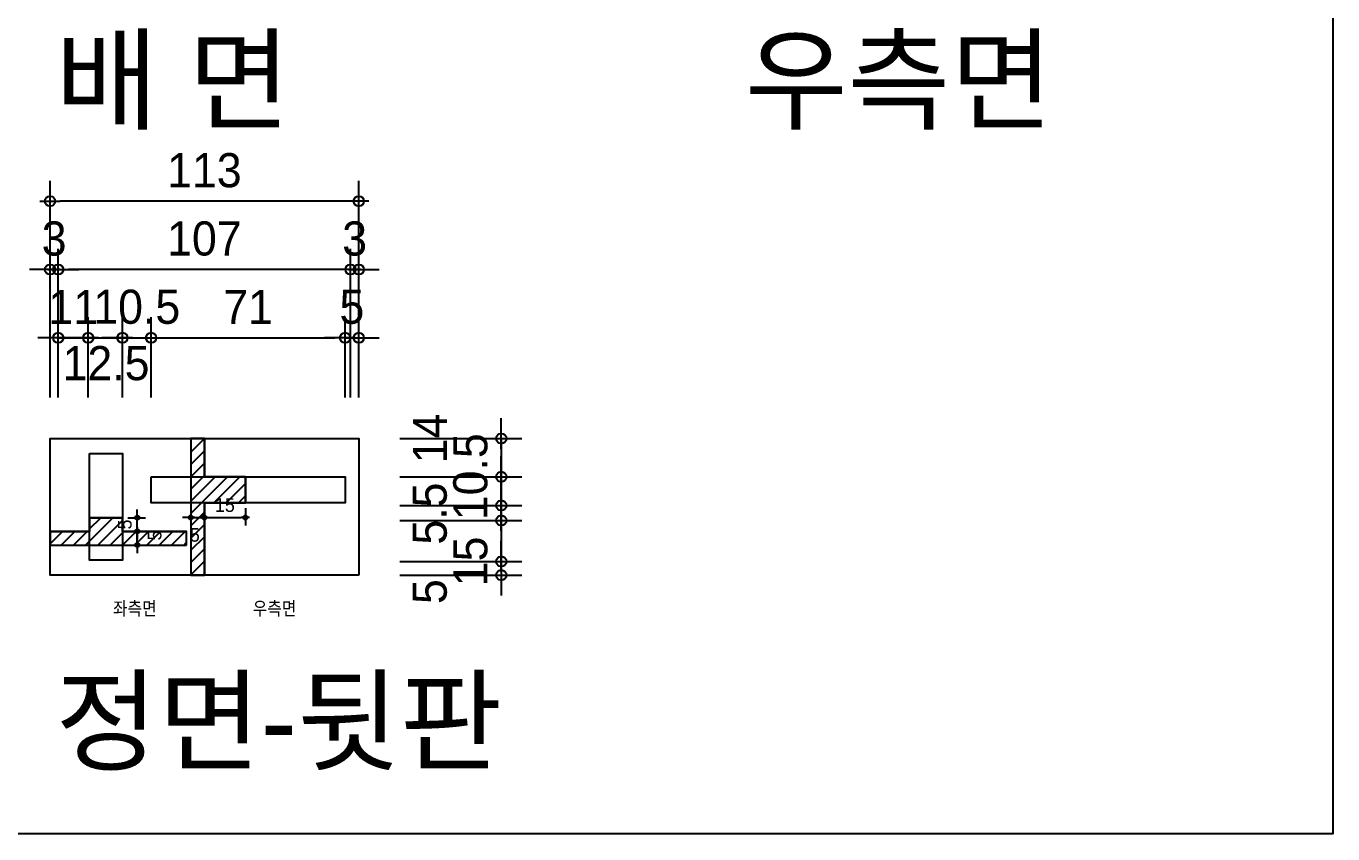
# Model space of a CAD drawing. Header units: millimetres. Extents: x -32584 to -4664, y -30774 to -7942.
# Drawn here: x -5142.5 to -4664.2, y -16986.8 to -16691.1 of the extents above; entities that cross this region are included whole.
import ezdxf
from ezdxf.enums import TextEntityAlignment as Align

# ---------------------------------------------------------------- set-up
doc = ezdxf.new("R2010")
doc.units = ezdxf.units.MM
doc.layers.get('Defpoints').update_dxf_attribs({"color": 144})
for name, color, linetype in [('AA-LAND', 5, 'Continuous'), ('AA-WAXM-BRCK', 3, 'Continuous'), ('CONC-ER', 2, 'Continuous'), ('DIM-ER', 221, 'Continuous'), ('ELEV-ER', 4, 'Continuous'), ('TEXT-ER', 3, 'Continuous')]:
    doc.layers.add(name, color=color, linetype=linetype)
doc.styles.add('ER', font='Dotum.ttf')
doc.dimstyles.new('50 SDIM', dxfattribs={"dimscale": 50, "dimtxt": 2.5, "dimasz": 0.75, "dimexe": 1.5, "dimexo": 1, "dimgap": 1, "dimtad": 1, "dimdec": 1, "dimdsep": 46, "dimlunit": 6, "dimtxsty": 'ER', "dimblk": 'DOT-ER', "dimcen": 1, "dimdle": 3.6, "dimclrd": 256, "dimclre": 256, "dimclrt": 220, "dimadec": 0, "dimazin": 0, "dimtfac": 1, "dimtdec": 1, "dimtix": 1, "dimtmove": 2, "dimatfit": 3, "dimldrblk": 'DOT', "dimfxl": 0, "dimtolj": 1, "dimtzin": 0, "dimlwd": -1, "dimlwe": -1, "dimarcsym": 0})

# ---------------------------------------------------------------- blocks, each defined once
blk = doc.blocks.new('DOT-ER')
at = {"layer": 'DIM-ER'}
blk.add_line((1, 0), (-1, 0), dxfattribs=at)
at = {"layer": 'DIM-ER', "color": 2}
blk.add_circle((0, 0), 0.5, dxfattribs=at)
blk = doc.blocks.new('*D359')
at = {"layer": 'Defpoints', "color": 0, "transparency": 16777216}
for p in [(-5133.77, -16755.2), (-5133.77, -16832.08), (-5020.77, -16832.08)]:
    blk.add_point(p, dxfattribs=at)
at = {"layer": 'DIM-ER', "transparency": 16777216}
for p, q in [((-5133.77, -16827.08), (-5133.77, -16747.7)), ((-5020.77, -16827.08), (-5020.77, -16747.7)), ((-5024.52, -16755.2), (-5130.02, -16755.2))]:
    blk.add_line(p, q, dxfattribs=at)
at = {"layer": 'DIM-ER', "transparency": 16777216, "xscale": 3.75, "yscale": 3.75, "zscale": 3.75, "rotation": 180}
blk.add_blockref('DOT-ER', (-5133.77, -16755.2), dxfattribs=at)
at = {"layer": 'DIM-ER', "transparency": 16777216, "xscale": 3.75, "yscale": 3.75, "zscale": 3.75}
blk.add_blockref('DOT-ER', (-5020.77, -16755.2), dxfattribs=at)
at = {"layer": 'DIM-ER', "color": 220, "transparency": 16777216, "insert": (-5077.27, -16743.94), "char_height": 12.5, "attachment_point": 5, "style": 'ER'}
blk.add_mtext('\\A1;113', dxfattribs=at)
blk = doc.blocks.new('_Dot')
at = {"color": 0, "linetype": 'ByBlock', "lineweight": -2}
blk.add_line((-0.5, 0), (-1, 0), dxfattribs=at)
at = {"color": 0, "linetype": 'ByBlock', "const_width": 0.5}
blk.add_lwpolyline([(-0.25, 0, 1), (0.25, 0, 1)], format="xyb", close=True, dxfattribs=at)
blk = doc.blocks.new('*D360')
at = {"layer": 'Defpoints', "color": 0, "transparency": 16777216}
for p in [(-5023.77, -16780.2), (-5023.77, -16832.08), (-5020.77, -16832.08)]:
    blk.add_point(p, dxfattribs=at)
at = {"layer": 'DIM-ER', "transparency": 16777216}
for p, q in [((-5023.77, -16827.08), (-5023.77, -16772.7)), ((-5020.77, -16827.08), (-5020.77, -16772.7)), ((-5027.52, -16780.2), (-5031.27, -16780.2)), ((-5020.77, -16780.2), (-5023.77, -16780.2)), ((-5017.02, -16780.2), (-5013.27, -16780.2))]:
    blk.add_line(p, q, dxfattribs=at)
at = {"layer": 'DIM-ER', "transparency": 16777216, "xscale": 3.75, "yscale": 3.75, "zscale": 3.75}
blk.add_blockref('DOT-ER', (-5023.77, -16780.2), dxfattribs=at)
at = {"layer": 'DIM-ER', "transparency": 16777216, "xscale": 3.75, "yscale": 3.75, "zscale": 3.75, "rotation": 180}
blk.add_blockref('DOT-ER', (-5020.77, -16780.2), dxfattribs=at)
at = {"layer": 'DIM-ER', "color": 220, "transparency": 16777216, "insert": (-5022.27, -16768.94), "char_height": 12.5, "attachment_point": 5, "style": 'ER'}
blk.add_mtext('\\A1;3', dxfattribs=at)
blk = doc.blocks.new('*D361')
at = {"layer": 'Defpoints', "color": 0, "transparency": 16777216}
for p in [(-5133.77, -16780.2), (-5133.77, -16832.08), (-5130.77, -16832.08)]:
    blk.add_point(p, dxfattribs=at)
at = {"layer": 'DIM-ER', "transparency": 16777216}
for p, q in [((-5133.77, -16827.08), (-5133.77, -16772.7)), ((-5130.77, -16827.08), (-5130.77, -16772.7)), ((-5137.52, -16780.2), (-5141.27, -16780.2)), ((-5130.77, -16780.2), (-5133.77, -16780.2)), ((-5127.02, -16780.2), (-5123.27, -16780.2))]:
    blk.add_line(p, q, dxfattribs=at)
at = {"layer": 'DIM-ER', "transparency": 16777216, "xscale": 3.75, "yscale": 3.75, "zscale": 3.75}
blk.add_blockref('DOT-ER', (-5133.77, -16780.2), dxfattribs=at)
at = {"layer": 'DIM-ER', "transparency": 16777216, "xscale": 3.75, "yscale": 3.75, "zscale": 3.75, "rotation": 180}
blk.add_blockref('DOT-ER', (-5130.77, -16780.2), dxfattribs=at)
at = {"layer": 'DIM-ER', "color": 220, "transparency": 16777216, "insert": (-5132.27, -16768.94), "char_height": 12.5, "attachment_point": 5, "style": 'ER'}
blk.add_mtext('\\A1;3', dxfattribs=at)
blk = doc.blocks.new('*D362')
at = {"layer": 'Defpoints', "color": 0, "transparency": 16777216}
for p in [(-5130.77, -16780.2), (-5130.77, -16832.08), (-5023.77, -16832.08)]:
    blk.add_point(p, dxfattribs=at)
at = {"layer": 'DIM-ER', "transparency": 16777216}
for p, q in [((-5130.77, -16827.08), (-5130.77, -16772.7)), ((-5023.77, -16827.08), (-5023.77, -16772.7)), ((-5027.52, -16780.2), (-5127.02, -16780.2))]:
    blk.add_line(p, q, dxfattribs=at)
at = {"layer": 'DIM-ER', "transparency": 16777216, "xscale": 3.75, "yscale": 3.75, "zscale": 3.75, "rotation": 180}
blk.add_blockref('DOT-ER', (-5130.77, -16780.2), dxfattribs=at)
at = {"layer": 'DIM-ER', "transparency": 16777216, "xscale": 3.75, "yscale": 3.75, "zscale": 3.75}
blk.add_blockref('DOT-ER', (-5023.77, -16780.2), dxfattribs=at)
at = {"layer": 'DIM-ER', "color": 220, "transparency": 16777216, "insert": (-5077.27, -16768.94), "char_height": 12.5, "attachment_point": 5, "style": 'ER'}
blk.add_mtext('\\A1;107', dxfattribs=at)
blk = doc.blocks.new('*D363')
at = {"layer": 'Defpoints', "color": 0, "transparency": 16777216}
for p in [(-5119.77, -16805.2), (-5130.77, -16832.08), (-5119.77, -16832.08)]:
    blk.add_point(p, dxfattribs=at)
at = {"layer": 'DIM-ER', "transparency": 16777216}
for p, q in [((-5130.77, -16827.08), (-5130.77, -16797.7)), ((-5119.77, -16827.08), (-5119.77, -16797.7)), ((-5134.52, -16805.2), (-5138.27, -16805.2)), ((-5130.77, -16805.2), (-5119.77, -16805.2)), ((-5116.02, -16805.2), (-5112.27, -16805.2))]:
    blk.add_line(p, q, dxfattribs=at)
at = {"layer": 'DIM-ER', "transparency": 16777216, "xscale": 3.75, "yscale": 3.75, "zscale": 3.75}
blk.add_blockref('DOT-ER', (-5130.77, -16805.2), dxfattribs=at)
at = {"layer": 'DIM-ER', "transparency": 16777216, "xscale": 3.75, "yscale": 3.75, "zscale": 3.75, "rotation": 180}
blk.add_blockref('DOT-ER', (-5119.77, -16805.2), dxfattribs=at)
at = {"layer": 'DIM-ER', "color": 220, "transparency": 16777216, "insert": (-5125.27, -16793.95), "char_height": 12.5, "attachment_point": 5, "style": 'ER'}
blk.add_mtext('\\A1;11', dxfattribs=at)
blk = doc.blocks.new('*D364')
at = {"layer": 'Defpoints', "color": 0, "transparency": 16777216}
for p in [(-5107.27, -16805.2), (-5119.77, -16832.08), (-5107.27, -16832.08)]:
    blk.add_point(p, dxfattribs=at)
at = {"layer": 'DIM-ER', "transparency": 16777216}
for p, q in [((-5119.77, -16827.08), (-5119.77, -16797.7)), ((-5107.27, -16827.08), (-5107.27, -16797.7)), ((-5123.52, -16805.2), (-5127.27, -16805.2)), ((-5119.77, -16805.2), (-5107.27, -16805.2)), ((-5103.52, -16805.2), (-5099.77, -16805.2))]:
    blk.add_line(p, q, dxfattribs=at)
at = {"layer": 'DIM-ER', "transparency": 16777216, "xscale": 3.75, "yscale": 3.75, "zscale": 3.75}
blk.add_blockref('DOT-ER', (-5119.77, -16805.2), dxfattribs=at)
at = {"layer": 'DIM-ER', "transparency": 16777216, "xscale": 3.75, "yscale": 3.75, "zscale": 3.75, "rotation": 180}
blk.add_blockref('DOT-ER', (-5107.27, -16805.2), dxfattribs=at)
at = {"layer": 'DIM-ER', "color": 220, "transparency": 16777216, "insert": (-5113.27, -16814.57), "char_height": 12.5, "attachment_point": 5, "style": 'ER'}
blk.add_mtext('\\A1;12.5', dxfattribs=at)
blk = doc.blocks.new('*D366')
at = {"layer": 'Defpoints', "color": 0, "transparency": 16777216}
for p in [(-5010.77, -16887.08), (-5010.77, -16892.08), (-4968.58, -16892.08)]:
    blk.add_point(p, dxfattribs=at)
at = {"layer": 'DIM-ER', "transparency": 16777216}
for p, q in [((-4968.58, -16883.33), (-4968.58, -16879.58)), ((-5005.77, -16887.08), (-4961.08, -16887.08)), ((-4968.58, -16887.08), (-4968.58, -16892.08)), ((-5005.77, -16892.08), (-4961.08, -16892.08)), ((-4968.58, -16895.83), (-4968.58, -16899.58))]:
    blk.add_line(p, q, dxfattribs=at)
at = {"layer": 'DIM-ER', "transparency": 16777216, "xscale": 3.75, "yscale": 3.75, "zscale": 3.75}
for p, rotation in [((-4968.58, -16887.08), 270), ((-4968.58, -16892.08), 90)]:
    blk.add_blockref('DOT-ER', p, dxfattribs=dict(at, rotation=rotation))
at = {"layer": 'DIM-ER', "color": 220, "transparency": 16777216, "insert": (-4994.71, -16898.14), "char_height": 12.5, "attachment_point": 5, "rotation": 90, "style": 'ER'}
blk.add_mtext('\\A1;5', dxfattribs=at)
blk = doc.blocks.new('*D367')
at = {"layer": 'Defpoints', "color": 0, "transparency": 16777216}
for p in [(-5010.77, -16842.08), (-5010.77, -16856.08), (-4968.58, -16856.08)]:
    blk.add_point(p, dxfattribs=at)
at = {"layer": 'DIM-ER', "transparency": 16777216}
for p, q in [((-4968.58, -16838.33), (-4968.58, -16834.58)), ((-5005.77, -16842.08), (-4961.08, -16842.08)), ((-4968.58, -16842.08), (-4968.58, -16856.08)), ((-5005.77, -16856.08), (-4961.08, -16856.08)), ((-4968.58, -16859.83), (-4968.58, -16863.58))]:
    blk.add_line(p, q, dxfattribs=at)
at = {"layer": 'DIM-ER', "transparency": 16777216, "xscale": 3.75, "yscale": 3.75, "zscale": 3.75}
for p, rotation in [((-4968.58, -16842.08), 270), ((-4968.58, -16856.08), 90)]:
    blk.add_blockref('DOT-ER', p, dxfattribs=dict(at, rotation=rotation))
at = {"layer": 'DIM-ER', "color": 220, "transparency": 16777216, "insert": (-4994.71, -16842.08), "char_height": 12.5, "attachment_point": 5, "rotation": 90, "style": 'ER'}
blk.add_mtext('\\A1;14', dxfattribs=at)
blk = doc.blocks.new('*D368')
at = {"layer": 'Defpoints', "color": 0, "transparency": 16777216}
for p in [(-5010.77, -16866.58), (-5010.77, -16872.08), (-4968.58, -16872.08)]:
    blk.add_point(p, dxfattribs=at)
at = {"layer": 'DIM-ER', "transparency": 16777216}
for p, q in [((-4968.58, -16862.83), (-4968.58, -16859.08)), ((-5005.77, -16866.58), (-4961.08, -16866.58)), ((-4968.58, -16866.58), (-4968.58, -16872.08)), ((-5005.77, -16872.08), (-4961.08, -16872.08)), ((-4968.58, -16875.83), (-4968.58, -16879.58))]:
    blk.add_line(p, q, dxfattribs=at)
at = {"layer": 'DIM-ER', "transparency": 16777216, "xscale": 3.75, "yscale": 3.75, "zscale": 3.75}
for p, rotation in [((-4968.58, -16866.58), 270), ((-4968.58, -16872.08), 90)]:
    blk.add_blockref('DOT-ER', p, dxfattribs=dict(at, rotation=rotation))
at = {"layer": 'DIM-ER', "color": 220, "transparency": 16777216, "insert": (-4994.71, -16869.58), "char_height": 12.5, "attachment_point": 5, "rotation": 90, "style": 'ER'}
blk.add_mtext('\\A1;5.5', dxfattribs=at)
blk = doc.blocks.new('*D369')
at = {"layer": 'Defpoints', "color": 0, "transparency": 16777216}
for p in [(-5010.77, -16872.08), (-5010.77, -16887.08), (-4968.58, -16887.08)]:
    blk.add_point(p, dxfattribs=at)
at = {"layer": 'DIM-ER', "transparency": 16777216}
for p, q in [((-4968.58, -16868.33), (-4968.58, -16864.58)), ((-5005.77, -16872.08), (-4961.08, -16872.08)), ((-4968.58, -16872.08), (-4968.58, -16887.08)), ((-5005.77, -16887.08), (-4961.08, -16887.08)), ((-4968.58, -16890.83), (-4968.58, -16894.58))]:
    blk.add_line(p, q, dxfattribs=at)
at = {"layer": 'DIM-ER', "transparency": 16777216, "xscale": 3.75, "yscale": 3.75, "zscale": 3.75}
for p, rotation in [((-4968.58, -16872.08), 270), ((-4968.58, -16887.08), 90)]:
    blk.add_blockref('DOT-ER', p, dxfattribs=dict(at, rotation=rotation))
at = {"layer": 'DIM-ER', "color": 220, "transparency": 16777216, "insert": (-4979.84, -16887.08), "char_height": 12.5, "attachment_point": 5, "rotation": 90, "style": 'ER'}
blk.add_mtext('\\A1;15', dxfattribs=at)
blk = doc.blocks.new('*D370')
at = {"layer": 'Defpoints', "color": 0, "transparency": 16777216}
for p in [(-5010.77, -16856.08), (-5010.77, -16866.58), (-4968.58, -16866.58)]:
    blk.add_point(p, dxfattribs=at)
at = {"layer": 'DIM-ER', "transparency": 16777216}
for p, q in [((-4968.58, -16852.33), (-4968.58, -16848.58)), ((-5005.77, -16856.08), (-4961.08, -16856.08)), ((-4968.58, -16856.08), (-4968.58, -16866.58)), ((-5005.77, -16866.58), (-4961.08, -16866.58)), ((-4968.58, -16870.33), (-4968.58, -16874.08))]:
    blk.add_line(p, q, dxfattribs=at)
at = {"layer": 'DIM-ER', "transparency": 16777216, "xscale": 3.75, "yscale": 3.75, "zscale": 3.75}
for p, rotation in [((-4968.58, -16856.08), 270), ((-4968.58, -16866.58), 90)]:
    blk.add_blockref('DOT-ER', p, dxfattribs=dict(at, rotation=rotation))
at = {"layer": 'DIM-ER', "color": 220, "transparency": 16777216, "insert": (-4979.84, -16856.08), "char_height": 12.5, "attachment_point": 5, "rotation": 90, "style": 'ER'}
blk.add_mtext('\\A1;10.5', dxfattribs=at)
blk = doc.blocks.new('*D423')
at = {"layer": 'Defpoints', "color": 0, "transparency": 16777216}
for p in [(-5096.77, -16805.2), (-5107.27, -16832.08), (-5096.77, -16832.08)]:
    blk.add_point(p, dxfattribs=at)
at = {"layer": 'DIM-ER', "transparency": 16777216}
for p, q in [((-5107.27, -16827.08), (-5107.27, -16797.7)), ((-5096.77, -16827.08), (-5096.77, -16797.7)), ((-5111.02, -16805.2), (-5114.77, -16805.2)), ((-5107.27, -16805.2), (-5096.77, -16805.2)), ((-5093.02, -16805.2), (-5089.27, -16805.2))]:
    blk.add_line(p, q, dxfattribs=at)
at = {"layer": 'DIM-ER', "transparency": 16777216, "xscale": 3.75, "yscale": 3.75, "zscale": 3.75}
blk.add_blockref('DOT-ER', (-5107.27, -16805.2), dxfattribs=at)
at = {"layer": 'DIM-ER', "transparency": 16777216, "xscale": 3.75, "yscale": 3.75, "zscale": 3.75, "rotation": 180}
blk.add_blockref('DOT-ER', (-5096.77, -16805.2), dxfattribs=at)
at = {"layer": 'DIM-ER', "color": 220, "transparency": 16777216, "insert": (-5102.02, -16793.94), "char_height": 12.5, "attachment_point": 5, "style": 'ER'}
blk.add_mtext('\\A1;10.5', dxfattribs=at)
blk = doc.blocks.new('*D424')
at = {"layer": 'Defpoints', "color": 0, "transparency": 16777216}
for p in [(-5025.77, -16805.2), (-5096.77, -16832.08), (-5025.77, -16832.08)]:
    blk.add_point(p, dxfattribs=at)
at = {"layer": 'DIM-ER', "transparency": 16777216}
for p, q in [((-5096.77, -16827.08), (-5096.77, -16797.7)), ((-5025.77, -16827.08), (-5025.77, -16797.7)), ((-5093.02, -16805.2), (-5029.52, -16805.2))]:
    blk.add_line(p, q, dxfattribs=at)
at = {"layer": 'DIM-ER', "transparency": 16777216, "xscale": 3.75, "yscale": 3.75, "zscale": 3.75, "rotation": 180}
blk.add_blockref('DOT-ER', (-5096.77, -16805.2), dxfattribs=at)
at = {"layer": 'DIM-ER', "transparency": 16777216, "xscale": 3.75, "yscale": 3.75, "zscale": 3.75}
blk.add_blockref('DOT-ER', (-5025.77, -16805.2), dxfattribs=at)
at = {"layer": 'DIM-ER', "color": 220, "transparency": 16777216, "insert": (-5061.27, -16793.95), "char_height": 12.5, "attachment_point": 5, "style": 'ER'}
blk.add_mtext('\\A1;71', dxfattribs=at)
blk = doc.blocks.new('*D425')
at = {"layer": 'Defpoints', "color": 0, "transparency": 16777216}
for p in [(-5020.77, -16805.2), (-5025.77, -16832.08), (-5020.77, -16832.08)]:
    blk.add_point(p, dxfattribs=at)
at = {"layer": 'DIM-ER', "transparency": 16777216}
for p, q in [((-5025.77, -16827.08), (-5025.77, -16797.7)), ((-5020.77, -16827.08), (-5020.77, -16797.7)), ((-5029.52, -16805.2), (-5033.27, -16805.2)), ((-5025.77, -16805.2), (-5020.77, -16805.2)), ((-5017.02, -16805.2), (-5013.27, -16805.2))]:
    blk.add_line(p, q, dxfattribs=at)
at = {"layer": 'DIM-ER', "transparency": 16777216, "xscale": 3.75, "yscale": 3.75, "zscale": 3.75}
blk.add_blockref('DOT-ER', (-5025.77, -16805.2), dxfattribs=at)
at = {"layer": 'DIM-ER', "transparency": 16777216, "xscale": 3.75, "yscale": 3.75, "zscale": 3.75, "rotation": 180}
blk.add_blockref('DOT-ER', (-5020.77, -16805.2), dxfattribs=at)
at = {"layer": 'DIM-ER', "color": 220, "transparency": 16777216, "insert": (-5023.27, -16793.94), "char_height": 12.5, "attachment_point": 5, "style": 'ER'}
blk.add_mtext('\\A1;5', dxfattribs=at)
blk = doc.blocks.new('*D375')
at = {"layer": 'Defpoints', "color": 0, "transparency": 16777216}
for p in [(-5107.27, -16876.08), (-5101.85, -16876.08), (-5107.27, -16881.08)]:
    blk.add_point(p, dxfattribs=at)
at = {"layer": 'DIM-ER', "transparency": 16777216}
for p, q in [((-5101.85, -16874.58), (-5101.85, -16873.08)), ((-5105.27, -16876.08), (-5098.85, -16876.08)), ((-5101.85, -16881.08), (-5101.85, -16876.08)), ((-5105.27, -16881.08), (-5098.85, -16881.08)), ((-5101.85, -16882.58), (-5101.85, -16884.08))]:
    blk.add_line(p, q, dxfattribs=at)
at = {"layer": 'DIM-ER', "transparency": 16777216, "xscale": 1.5, "yscale": 1.5, "zscale": 1.5}
for p, rotation in [((-5101.85, -16876.08), 270), ((-5101.85, -16881.08), 90)]:
    blk.add_blockref('DOT-ER', p, dxfattribs=dict(at, rotation=rotation))
at = {"layer": 'DIM-ER', "color": 220, "transparency": 16777216, "insert": (-5095.45, -16877.58), "char_height": 5, "attachment_point": 5, "rotation": 90, "style": 'ER'}
blk.add_mtext('\\A1;5', dxfattribs=at)
blk = doc.blocks.new('*D376')
at = {"layer": 'Defpoints', "color": 0, "transparency": 16777216}
for p in [(-5107.27, -16871.08), (-5101.85, -16871.08), (-5107.27, -16876.08)]:
    blk.add_point(p, dxfattribs=at)
at = {"layer": 'DIM-ER', "transparency": 16777216}
for p, q in [((-5105.27, -16871.08), (-5098.85, -16871.08)), ((-5101.85, -16869.58), (-5101.85, -16868.08)), ((-5101.85, -16876.08), (-5101.85, -16871.08)), ((-5105.27, -16876.08), (-5098.85, -16876.08)), ((-5101.85, -16877.58), (-5101.85, -16879.08))]:
    blk.add_line(p, q, dxfattribs=at)
at = {"layer": 'DIM-ER', "transparency": 16777216, "xscale": 1.5, "yscale": 1.5, "zscale": 1.5}
for p, rotation in [((-5101.85, -16871.08), 270), ((-5101.85, -16876.08), 90)]:
    blk.add_blockref('DOT-ER', p, dxfattribs=dict(at, rotation=rotation))
at = {"layer": 'DIM-ER', "color": 220, "transparency": 16777216, "insert": (-5106.36, -16873.58), "char_height": 5, "attachment_point": 5, "rotation": 90, "style": 'ER'}
blk.add_mtext('\\A1;5', dxfattribs=at)
blk = doc.blocks.new('*D377')
at = {"layer": 'Defpoints', "color": 0, "transparency": 16777216}
for p in [(-5082.27, -16865.58), (-5077.27, -16865.58), (-5077.27, -16870.99)]:
    blk.add_point(p, dxfattribs=at)
at = {"layer": 'DIM-ER', "transparency": 16777216}
for p, q in [((-5083.77, -16870.99), (-5085.27, -16870.99)), ((-5082.27, -16867.58), (-5082.27, -16873.99)), ((-5082.27, -16870.99), (-5077.27, -16870.99)), ((-5077.27, -16867.58), (-5077.27, -16873.99)), ((-5075.77, -16870.99), (-5074.27, -16870.99))]:
    blk.add_line(p, q, dxfattribs=at)
at = {"layer": 'DIM-ER', "transparency": 16777216, "xscale": 1.5, "yscale": 1.5, "zscale": 1.5}
blk.add_blockref('DOT-ER', (-5082.27, -16870.99), dxfattribs=at)
at = {"layer": 'DIM-ER', "transparency": 16777216, "xscale": 1.5, "yscale": 1.5, "zscale": 1.5, "rotation": 180}
blk.add_blockref('DOT-ER', (-5077.27, -16870.99), dxfattribs=at)
at = {"layer": 'DIM-ER', "color": 220, "transparency": 16777216, "insert": (-5080.77, -16877.4), "char_height": 5, "attachment_point": 5, "style": 'ER'}
blk.add_mtext('\\A1;5', dxfattribs=at)
blk = doc.blocks.new('*D378')
at = {"layer": 'Defpoints', "color": 0, "transparency": 16777216}
for p in [(-5077.27, -16865.58), (-5062.27, -16865.58), (-5062.27, -16870.99)]:
    blk.add_point(p, dxfattribs=at)
at = {"layer": 'DIM-ER', "transparency": 16777216}
for p, q in [((-5077.27, -16867.58), (-5077.27, -16873.99)), ((-5075.77, -16870.99), (-5063.77, -16870.99)), ((-5062.27, -16867.58), (-5062.27, -16873.99))]:
    blk.add_line(p, q, dxfattribs=at)
at = {"layer": 'DIM-ER', "transparency": 16777216, "xscale": 1.5, "yscale": 1.5, "zscale": 1.5, "rotation": 180}
blk.add_blockref('DOT-ER', (-5077.27, -16870.99), dxfattribs=at)
at = {"layer": 'DIM-ER', "transparency": 16777216, "xscale": 1.5, "yscale": 1.5, "zscale": 1.5}
blk.add_blockref('DOT-ER', (-5062.27, -16870.99), dxfattribs=at)
at = {"layer": 'DIM-ER', "color": 220, "transparency": 16777216, "insert": (-5069.77, -16866.49), "char_height": 5, "attachment_point": 5, "style": 'ER'}
blk.add_mtext('\\A1;15', dxfattribs=at)

msp = doc.modelspace()

# ---------------------------------------------------------------- hatches: boundary and pattern name
at = {"layer": 'AA-LAND'}
h = msp.add_hatch(dxfattribs=at)
h.set_pattern_fill('ANSI31', color=256)
h.set_pattern_definition([(45, (1978.3673, 33.442), (-2.24506403, 2.24506403), [])])
h.paths.add_polyline_path([(-5082.27, -16892.08), (-5077.27, -16892.08), (-5077.27, -16865.58), (-5062.27, -16865.58), (-5062.27, -16856.08), (-5077.27, -16856.08), (-5077.27, -16842.08), (-5082.27, -16842.08)])
h = msp.add_hatch(dxfattribs=at)
h.set_pattern_fill('ANSI31', color=256)
h.set_pattern_definition([(45, (1977.8673, 32.942), (-2.24506403, 2.24506403), [])])
h.paths.add_polyline_path([(-5083.77, -16881.08), (-5083.77, -16876.08), (-5107.27, -16876.08), (-5107.27, -16871.08), (-5119.27, -16871.08), (-5119.27, -16876.08), (-5133.77, -16876.08), (-5133.77, -16881.08)])

# ---------------------------------------------------------------- linework, layer by layer
for p, q in [((-5082.27, -16842.08), (-5082.27, -16892.08)), ((-5133.77, -16881.08), (-5083.77, -16881.08))]:
    msp.add_line(p, q, dxfattribs=at)
for points in [[(-5082.27, -16892.08), (-5077.27, -16892.08), (-5077.27, -16865.58), (-5062.27, -16865.58), (-5062.27, -16856.08), (-5077.27, -16856.08), (-5077.27, -16842.08), (-5082.27, -16842.08), (-5082.27, -16892.08)], [(-5077.27, -16842.08), (-5077.27, -16856.08), (-5062.27, -16856.08), (-5062.27, -16865.58), (-5077.27, -16865.58), (-5077.27, -16892.08)], [(-5133.77, -16876.08), (-5119.27, -16876.08), (-5119.27, -16871.08), (-5107.27, -16871.08), (-5107.27, -16876.08), (-5083.77, -16876.08)], [(-5083.77, -16881.08), (-5083.77, -16876.08), (-5107.27, -16876.08), (-5107.27, -16871.08), (-5119.27, -16871.08), (-5119.27, -16876.08), (-5133.77, -16876.08), (-5133.77, -16881.08), (-5083.77, -16881.08)]]:
    msp.add_lwpolyline(points, dxfattribs=at)
at = {"layer": 'AA-WAXM-BRCK'}
msp.add_lwpolyline([(-5557.16, -16401.35), (-4664.17, -16401.35), (-4664.17, -16986.83), (-5557.16, -16986.83)], close=True, dxfattribs=at)
at = {"layer": 'CONC-ER'}
msp.add_lwpolyline([(-5020.77, -16892.08), (-5133.77, -16892.08), (-5133.77, -16842.08), (-5020.77, -16842.08)], close=True, dxfattribs=at)
at = {"layer": 'ELEV-ER'}
for points in [[(-5119.27, -16847.58), (-5107.27, -16847.58), (-5107.27, -16886.58), (-5119.27, -16886.58)], [(-5096.77, -16856.08), (-5025.77, -16856.08), (-5025.77, -16865.58), (-5096.77, -16865.58)]]:
    msp.add_lwpolyline(points, close=True, dxfattribs=at)
at = {"layer": 'TEXT-ER', "color": 225, "linetype": 'Continuous'}
for points in [[(-5131.66, -16900.25, 0, 3, 0), (-5125.66, -16900.25, 0, 0, 0), (-5079.8, -16900.25, 0, 0, 0)], [(-5022.87, -16900.25, 0, 3, 0), (-5028.87, -16900.25, 0, 0, 0), (-5074.73, -16900.25, 0, 0, 0)]]:
    msp.add_lwpolyline(points, format="xyseb", dxfattribs=at)

# ---------------------------------------------------------------- texts
at = {"layer": 'TEXT-ER', "style": 'ER'}
for s, p in [('배 면', (-5131.83, -16710.78)), ('우측면', (-4879.47, -16710.78)), ('정면-뒷판', (-5131.83, -16945.49))]:
    msp.add_text(s, height=30, dxfattribs=at).set_placement(p, align=Align.MIDDLE_LEFT)
at = {"layer": 'TEXT-ER', "color": 3, "linetype": 'Continuous', "style": 'ER', "width": 0.85}
for s, rotation, p in [('좌측면', 360, (-5102.73, -16904.33, 0)), ('우측면', 0, (-5051.57, -16904.33, 0))]:
    msp.add_text(s, height=5, rotation=rotation, dxfattribs=at).set_placement(p, align=Align.MIDDLE_CENTER)

# ---------------------------------------------------------------- dimensions: what is measured, and where the dimension line sits
at = {"layer": 'DIM-ER'}
for base, p1, p2, picture, middle in [((-5133.77, -16755.2), (-5020.77, -16832.08), (-5133.77, -16832.08), '*D359', (-5077.27, -16743.94)), ((-5133.77, -16780.2), (-5130.77, -16832.08), (-5133.77, -16832.08), '*D361', (-5132.27, -16768.94)), ((-5130.77, -16780.2), (-5023.77, -16832.08), (-5130.77, -16832.08), '*D362', (-5077.27, -16768.94)), ((-5023.77, -16780.2), (-5020.77, -16832.08), (-5023.77, -16832.08), '*D360', (-5022.27, -16768.94))]:
    dim = msp.add_linear_dim(base=base, p1=p1, p2=p2, dimstyle='50 SDIM', override={"dimscale": 5}, dxfattribs=at)
    dim.commit()
    dim.dimension.update_dxf_attribs({"geometry": picture, "text_midpoint": middle})
for base, p1, p2, angle, override, picture, middle in [((-5119.77, -16805.2), (-5130.77, -16832.08), (-5119.77, -16832.08), 180, {"dimscale": 5}, '*D363', (-5125.27, -16793.95)), ((-5096.77, -16805.2), (-5107.27, -16832.08), (-5096.77, -16832.08), 180, {"dimscale": 5}, '*D423', (-5102.02, -16793.94)), ((-5025.77, -16805.2), (-5096.77, -16832.08), (-5025.77, -16832.08), 180, {"dimscale": 5}, '*D424', (-5061.27, -16793.95)), ((-5020.77, -16805.2), (-5025.77, -16832.08), (-5020.77, -16832.08), 180, {"dimscale": 5}, '*D425', (-5023.27, -16793.94)), ((-5062.27, -16870.99), (-5077.27, -16865.58), (-5062.27, -16865.58), 180, {"dimscale": 2}, '*D378', (-5069.77, -16866.49)), ((-5101.85, -16871.08), (-5107.27, -16876.08), (-5107.27, -16871.08), 270, {"dimscale": 2}, '*D376', (-5106.36, -16873.58))]:
    dim = msp.add_linear_dim(base=base, p1=p1, p2=p2, angle=angle, dimstyle='50 SDIM', override=override, dxfattribs=at)
    dim.commit()
    dim.dimension.update_dxf_attribs({"geometry": picture, "text_midpoint": middle})
for base, p1, p2, angle, override, picture, middle in [((-5107.27, -16805.2), (-5119.77, -16832.08), (-5107.27, -16832.08), 180, {"dimscale": 5}, '*D364', (-5113.27, -16814.57)), ((-4968.58, -16856.08), (-5010.77, -16842.08), (-5010.77, -16856.08), 90, {"dimscale": 5}, '*D367', (-4994.71, -16842.08)), ((-4968.58, -16866.58), (-5010.77, -16856.08), (-5010.77, -16866.58), 90, {"dimscale": 5}, '*D370', (-4979.84, -16856.08)), ((-4968.58, -16872.08), (-5010.77, -16866.58), (-5010.77, -16872.08), 90, {"dimscale": 5}, '*D368', (-4994.71, -16869.58)), ((-5077.27, -16870.99), (-5082.27, -16865.58), (-5077.27, -16865.58), 180, {"dimscale": 2}, '*D377', (-5080.77, -16877.4)), ((-4968.58, -16887.08), (-5010.77, -16872.08), (-5010.77, -16887.08), 90, {"dimscale": 5}, '*D369', (-4979.84, -16887.08)), ((-5101.85, -16876.08), (-5107.27, -16881.08), (-5107.27, -16876.08), 270, {"dimscale": 2}, '*D375', (-5095.45, -16877.58)), ((-4968.58, -16892.08), (-5010.77, -16887.08), (-5010.77, -16892.08), 90, {"dimscale": 5}, '*D366', (-4994.71, -16898.14))]:
    dim = msp.add_linear_dim(base=base, p1=p1, p2=p2, angle=angle, dimstyle='50 SDIM', override=override, dxfattribs=at)
    dim.commit()
    dim.dimension.update_dxf_attribs({"geometry": picture, "text_midpoint": middle, "dimtype": 160})

doc.saveas('drawing.dxf')
